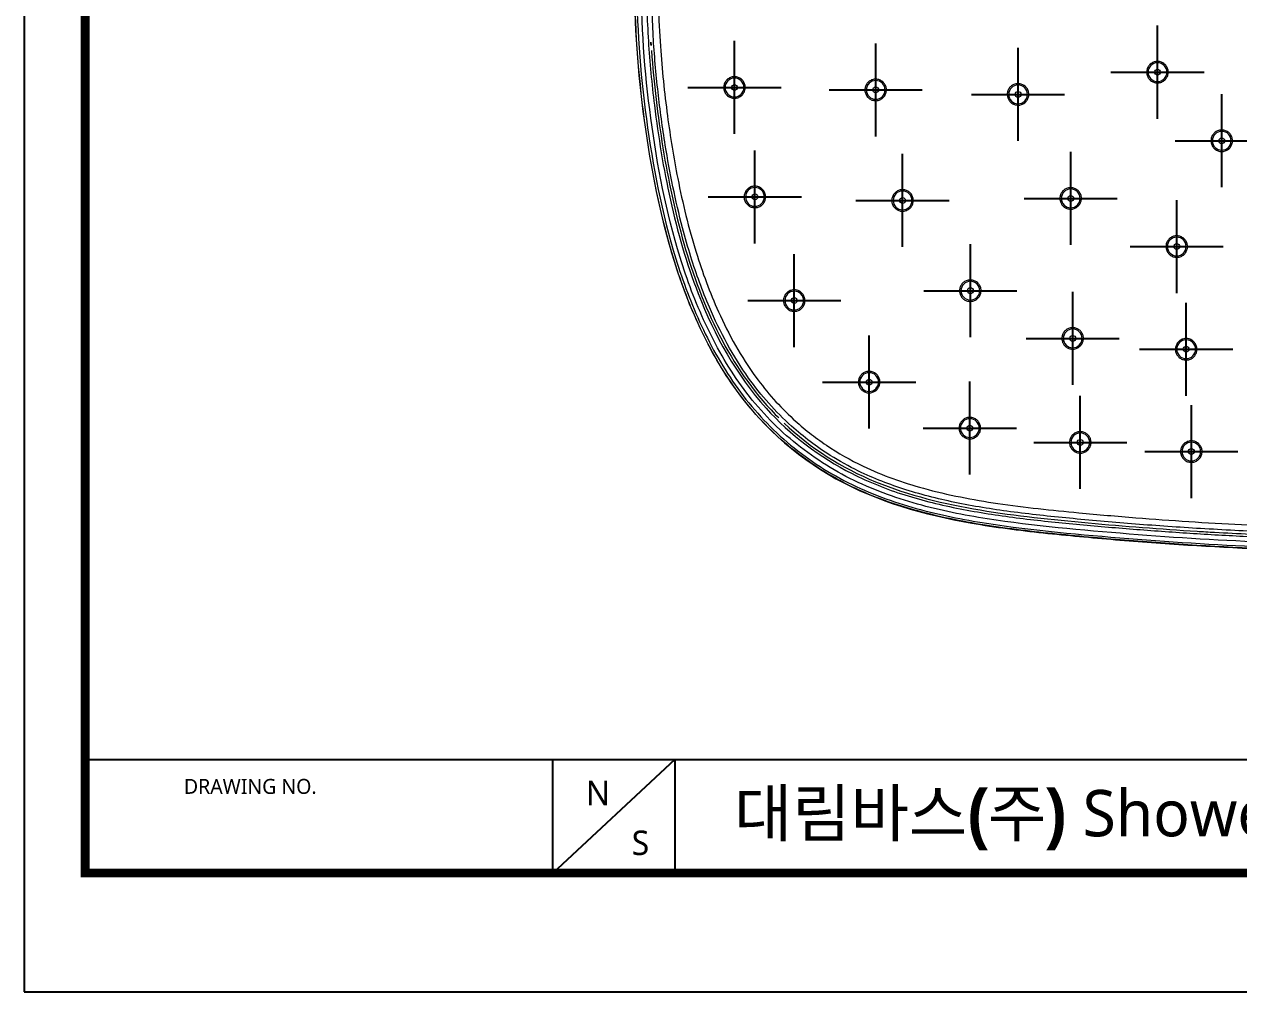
# Model space of a CAD drawing. Extents: x 16296660632 to 16296676033, y -37409619871 to -37409617369.
# Drawn here: x 16296675381.8 to 16296675590.6, y -37409617846.3 to -37409617679.9 of the extents above; entities that cross this region are included whole.
import ezdxf

# ---------------------------------------------------------------- set-up
doc = ezdxf.new("R2010")
doc.units = 0
doc.header["$LTSCALE"] = 10
doc.header["$MEASUREMENT"] = 0
doc.linetypes.add('CENTER', pattern=[2, 1.25, -0.25, 0.25, -0.25])
doc.linetypes.add('CENTERX2', pattern=[4, 2.5, -0.5, 0.5, -0.5])
doc.layers.get('0').update_dxf_attribs({"linetype": 'CONTINUOUS'})
doc.layers.add('1', color=7, linetype='CONTINUOUS')
doc.layers.add('중심선', color=1, linetype='CENTERX2')
doc.styles.add('Daelim Dimension', font='')
doc.styles.get('Daelim Dimension').set_extended_font_data('NanumGothic')

msp = doc.modelspace()

# ---------------------------------------------------------------- linework, layer by layer
at = {"color": 5}
msp.add_line((16296675392.30542, -37409617806.339981), (16296675916.49271, -37409617806.339981), dxfattribs=at)
at = {"color": 5, "ltscale": 40}
for p, q in [((16296675472.656111, -37409617806.339981), (16296675472.656111, -37409617825.956329)), ((16296675472.656111, -37409617806.339981), (16296675472.656111, -37409617825.956329)), ((16296675493.650459, -37409617806.339981), (16296675472.656111, -37409617825.956329)), ((16296675493.650459, -37409617806.339981), (16296675472.656111, -37409617825.956329)), ((16296675493.650459, -37409617806.339981), (16296675493.650459, -37409617825.956329)), ((16296675493.650459, -37409617806.339981), (16296675493.650459, -37409617825.956329))]:
    msp.add_line(p, q, dxfattribs=at)
at = {"ltscale": 0.5}
msp.add_lwpolyline([(16296675381.837231, -37409617846.30687), (16296676032.837231, -37409617846.30687), (16296676032.837231, -37409617369.30687), (16296675381.837231, -37409617369.30687)], close=True, dxfattribs=at)
at = {"color": 5, "linetype": 'ByBlock', "lineweight": 200, "const_width": 1.5}
msp.add_lwpolyline([(16296675392.30542, -37409617825.882156), (16296676022.30542, -37409617825.882156), (16296676022.30542, -37409617380.382156), (16296675392.30542, -37409617380.382156)], close=True, dxfattribs=at)
at = {"layer": '1', "color": 7, "linetype": 'Continuous', "lineweight": 13, "extrusion": (0, 0, -1)}
for centre in [(-16296675576.633301, -37409617688.14016), (-16296675503.919621, -37409617690.773087), (-16296675528.198389, -37409617691.196136), (-16296675552.670111, -37409617691.958221), (-16296675587.68392, -37409617699.940292), (-16296675507.429411, -37409617709.594269), (-16296675532.812759, -37409617710.205162), (-16296675561.71796, -37409617709.850754), (-16296675579.94981, -37409617718.132019), (-16296675544.469021, -37409617725.724213), (-16296675514.195499, -37409617727.429619), (-16296675562.058331, -37409617733.929413), (-16296675581.56629, -37409617735.796982), (-16296675527.069389, -37409617741.445343), (-16296675544.37587, -37409617749.361351), (-16296675563.364799, -37409617751.817123), (-16296675582.456289, -37409617753.397926)]:
    msp.add_circle(centre, 1.615477, dxfattribs=at)
at = {"layer": '1', "color": 7, "linetype": 'Continuous', "lineweight": 18}
for centre in [(16296675576.633301, -37409617688.14016), (16296675503.919621, -37409617690.773087), (16296675528.198389, -37409617691.196136), (16296675552.670111, -37409617691.958221), (16296675587.68392, -37409617699.940292), (16296675507.429411, -37409617709.594269), (16296675532.812759, -37409617710.205162), (16296675561.71796, -37409617709.850754), (16296675579.94981, -37409617718.132019), (16296675544.469021, -37409617725.724213), (16296675514.195499, -37409617727.429619), (16296675562.058331, -37409617733.929413), (16296675581.56629, -37409617735.796982), (16296675527.069389, -37409617741.445343), (16296675544.37587, -37409617749.361351), (16296675563.364799, -37409617751.817123), (16296675582.456289, -37409617753.397926)]:
    msp.add_circle(centre, 0.5, dxfattribs=at)
for points, knots in [([(16296675486.702, -37409617671.663567), (16296675486.707649, -37409617679.996231), (16296675487.306259, -37409617688.235542), (16296675489.52206, -37409617704.631897), (16296675491.10412, -37409617712.796387), (16296675496.024799, -37409617728.537247), (16296675499.40818, -37409617736.201271), (16296675509.03035, -37409617749.492683), (16296675515.438009, -37409617755.017326), (16296675529.98881, -37409617762.560928), (16296675538.06395, -37409617764.622917), (16296675550.30275, -37409617766.634216), (16296675554.427851, -37409617767.122017), (16296675562.69499, -37409617767.97319), (16296675566.828051, -37409617768.347839), (16296675587.51865, -37409617770.028519), (16296675604.13394, -37409617770.705032), (16296675620.74378, -37409617770.705353)], [0, 0, 0, 0, 0.125, 0.125, 0.25, 0.25, 0.375, 0.375, 0.5, 0.5, 0.625, 0.625, 0.6875, 0.6875, 0.75, 0.75, 1, 1, 1, 1]), ([(16296675489.174761, -37409617671.664597), (16296675489.18038, -37409617672.674004), (16296675489.191811, -37409617673.683388), (16296675489.260599, -37409617677.456772), (16296675489.363859, -37409617680.220947), (16296675489.542351, -37409617682.979767)], [0, 0, 0, 0, 0.2674223016, 0.2674223016, 1, 1, 1, 1]), ([(16296675489.642679, -37409617684.437927), (16296675490.051411, -37409617690.044807), (16296675490.71064, -37409617695.630791), (16296675492.53335, -37409617706.722366), (16296675493.684771, -37409617712.234299), (16296675498.33198, -37409617728.426224), (16296675503.06642, -37409617738.915787), (16296675510.927151, -37409617747.005783)], [0, 0, 0, 0, 0.25, 0.25, 0.5, 0.5, 1, 1, 1, 1]), ([(16296675574.780081, -37409617688.140846), (16296675574.780251, -37409617687.933006), (16296675574.8162, -37409617687.72303), (16296675574.953671, -37409617687.332199), (16296675575.0571, -37409617687.145958), (16296675575.316179, -37409617686.822662), (16296675575.47543, -37409617686.68116), (16296675575.826929, -37409617686.461853), (16296675576.024031, -37409617686.381027), (16296675576.42831, -37409617686.290443), (16296675576.64106, -37409617686.279427), (16296675577.05253, -37409617686.327766), (16296675577.256929, -37409617686.387802), (16296675577.62919, -37409617686.569618), (16296675577.802191, -37409617686.693916), (16296675578.093281, -37409617686.988701), (16296675578.215389, -37409617687.163254), (16296675578.3925, -37409617687.537773), (16296675578.449949, -37409617687.742897), (16296675578.49312, -37409617688.15493), (16296675578.479429, -37409617688.367523), (16296675578.383789, -37409617688.770607), (16296675578.30051, -37409617688.96669), (16296675578.07683, -37409617689.315407), (16296675577.93334, -37409617689.47287), (16296675577.606831, -37409617689.727898), (16296675577.41931, -37409617689.828979), (16296675577.026779, -37409617689.961548), (16296675576.81637, -37409617689.994873), (16296675576.4021, -37409617689.990021), (16296675576.19253, -37409617689.951813), (16296675575.803221, -37409617689.810112), (16296675575.618111, -37409617689.704681), (16296675575.297661, -37409617689.442123), (16296675575.157881, -37409617689.281357), (16296675574.9424, -37409617688.927521), (16296675574.86372, -37409617688.729568), (16296675574.793619, -37409617688.400162), (16296675574.779961, -37409617688.269798), (16296675574.780081, -37409617688.140846)], [0, 0, 0, 0, 0.0537057373, 0.0537057373, 0.1074114172, 0.1074114172, 0.161118022, 0.161118022, 0.2148248469, 0.2148248469, 0.2685308892, 0.2685308892, 0.3222354421, 0.3222354421, 0.3759384061, 0.3759384061, 0.4296403744, 0.4296403744, 0.4833424203, 0.4833424203, 0.5370456363, 0.5370456363, 0.5907506144, 0.5907506144, 0.6444571302, 0.6444571302, 0.6981642255, 0.6981642255, 0.7518706723, 0.7518706723, 0.8055755716, 0.8055755716, 0.8592787645, 0.8592787645, 0.9129808567, 0.9129808567, 0.9666828935, 0.9666828935, 1, 1, 1, 1]), ([(16296675502.06238, -37409617690.773788), (16296675502.062481, -37409617690.565987), (16296675502.09833, -37409617690.356041), (16296675502.2356, -37409617689.965248), (16296675502.3389, -37409617689.779007), (16296675502.597759, -37409617689.455673), (16296675502.756889, -37409617689.314117), (16296675503.108219, -37409617689.094643), (16296675503.305269, -37409617689.013718), (16296675503.709499, -37409617688.922897), (16296675503.92226, -37409617688.911758), (16296675504.333811, -37409617688.959877), (16296675504.53828, -37409617689.019821), (16296675504.910709, -37409617689.201492), (16296675505.083799, -37409617689.325737), (16296675505.37505, -37409617689.620453), (16296675505.49724, -37409617689.794968), (16296675505.67449, -37409617690.169418), (16296675505.73201, -37409617690.374512), (16296675505.77532, -37409617690.786461), (16296675505.761721, -37409617690.999001), (16296675505.666269, -37409617691.402039), (16296675505.583099, -37409617691.598091), (16296675505.35965, -37409617691.946831), (16296675505.21628, -37409617692.104317), (16296675504.889971, -37409617692.359467), (16296675504.70252, -37409617692.460663), (16296675504.310089, -37409617692.593437), (16296675504.099689, -37409617692.626877), (16296675503.685369, -37409617692.622269), (16296675503.47574, -37409617692.58416), (16296675503.086281, -37409617692.442627), (16296675502.901091, -37409617692.337273), (16296675502.58046, -37409617692.074791), (16296675502.440611, -37409617691.91407), (16296675502.224979, -37409617691.560303), (16296675502.146219, -37409617691.362373), (16296675502.076019, -37409617691.033028), (16296675502.062309, -37409617690.902702), (16296675502.06238, -37409617690.773788)], [0, 0, 0, 0, 0.0536908342, 0.0536908342, 0.1073812573, 0.1073812573, 0.1610790694, 0.1610790694, 0.2147884237, 0.2147884237, 0.2685071151, 0.2685071151, 0.3222287612, 0.3222287612, 0.3759459945, 0.3759459945, 0.4296529248, 0.4296529248, 0.4833486265, 0.4833486265, 0.5370370544, 0.5370370544, 0.5907252194, 0.5907252194, 0.6444201383, 0.6444201383, 0.6981258845, 0.6981258845, 0.7518419441, 0.7518419441, 0.8055632726, 0.8055632726, 0.8592824129, 0.8592824129, 0.9129931178, 0.9129931178, 0.9666925286, 0.9666925286, 1, 1, 1, 1]), ([(16296675526.342501, -37409617691.196838), (16296675526.34264, -37409617690.989014), (16296675526.37854, -37409617690.779053), (16296675526.515921, -37409617690.388237), (16296675526.619289, -37409617690.202011), (16296675526.878269, -37409617689.8787), (16296675527.037451, -37409617689.737167), (16296675527.38887, -37409617689.517776), (16296675527.58596, -37409617689.436897), (16296675527.990219, -37409617689.346207), (16296675528.20298, -37409617689.335136), (16296675528.6145, -37409617689.383377), (16296675528.818939, -37409617689.443367), (16296675529.19129, -37409617689.62513), (16296675529.36434, -37409617689.749397), (16296675529.65551, -37409617690.044167), (16296675529.777651, -37409617690.218697), (16296675529.954821, -37409617690.593193), (16296675530.0123, -37409617690.798309), (16296675530.055531, -37409617691.210297), (16296675530.04188, -37409617691.422852), (16296675529.946329, -37409617691.82592), (16296675529.8631, -37409617692.02198), (16296675529.63953, -37409617692.370697), (16296675529.496099, -37409617692.528183), (16296675529.16968, -37409617692.783257), (16296675528.982201, -37409617692.884399), (16296675528.58971, -37409617693.017067), (16296675528.379299, -37409617693.050453), (16296675527.964991, -37409617693.045708), (16296675527.755381, -37409617693.007538), (16296675527.36599, -37409617692.865913), (16296675527.18084, -37409617692.760513), (16296675526.8603, -37409617692.497978), (16296675526.72049, -37409617692.337227), (16296675526.50494, -37409617691.983421), (16296675526.426229, -37409617691.785477), (16296675526.356091, -37409617691.4561), (16296675526.342409, -37409617691.32576), (16296675526.342501, -37409617691.196838)], [0, 0, 0, 0, 0.0536978246, 0.0536978246, 0.1073953718, 0.1073953718, 0.1610978198, 0.1610978198, 0.2148069387, 0.2148069387, 0.2685206887, 0.2685206887, 0.322234929, 0.322234929, 0.3759452851, 0.3759452851, 0.4296491323, 0.4296491323, 0.4833467724, 0.4833467724, 0.5370412637, 0.5370412637, 0.5907370066, 0.5907370066, 0.6444377709, 0.6444377709, 0.6981450756, 0.6981450756, 0.7518576079, 0.7518576079, 0.8055718544, 0.8055718544, 0.8592836072, 0.8592836072, 0.9129897159, 0.9129897159, 0.9666894112, 0.9666894112, 1, 1, 1, 1]), ([(16296675550.815611, -37409617691.958923), (16296675550.8158, -37409617691.751083), (16296675550.851761, -37409617691.541107), (16296675550.989241, -37409617691.150307), (16296675551.092661, -37409617690.964081), (16296675551.351749, -37409617690.640823), (16296675551.510981, -37409617690.499321), (16296675551.86248, -37409617690.280029), (16296675552.059589, -37409617690.199211), (16296675552.463881, -37409617690.108627), (16296675552.67663, -37409617690.097633), (16296675553.08811, -37409617690.145988), (16296675553.292521, -37409617690.206017), (16296675553.664789, -37409617690.387871), (16296675553.83779, -37409617690.512177), (16296675554.12887, -37409617690.806992), (16296675554.250959, -37409617690.981552), (16296675554.428049, -37409617691.356071), (16296675554.485479, -37409617691.561203), (16296675554.52862, -37409617691.973213), (16296675554.514931, -37409617692.185783), (16296675554.41927, -37409617692.588837), (16296675554.335991, -37409617692.784897), (16296675554.11231, -37409617693.133598), (16296675553.968821, -37409617693.291054), (16296675553.642321, -37409617693.546059), (16296675553.4548, -37409617693.647141), (16296675553.062269, -37409617693.779694), (16296675552.851851, -37409617693.813004), (16296675552.437571, -37409617693.808151), (16296675552.227989, -37409617693.769928), (16296675551.838671, -37409617693.628197), (16296675551.653561, -37409617693.522758), (16296675551.333111, -37409617693.26017), (16296675551.19334, -37409617693.099403), (16296675550.97788, -37409617692.745552), (16296675550.89921, -37409617692.547592), (16296675550.829149, -37409617692.218201), (16296675550.815491, -37409617692.087852), (16296675550.815611, -37409617691.958923)], [0, 0, 0, 0, 0.0537031378, 0.0537031378, 0.1074061155, 0.1074061155, 0.1611118369, 0.1611118369, 0.2148203095, 0.2148203095, 0.2685298015, 0.2685298015, 0.3222380648, 0.3222380648, 0.3759433475, 0.3759433475, 0.4296452268, 0.4296452268, 0.4833448412, 0.4833448412, 0.5370443772, 0.5370443772, 0.5907460424, 0.5907460424, 0.6444510377, 0.6444510377, 0.6981590384, 0.6981590384, 0.751868412, 0.751868412, 0.8055770021, 0.8055770021, 0.8592830653, 0.8592830653, 0.9129859571, 0.9129859571, 0.9666863472, 0.9666863472, 1, 1, 1, 1]), ([(16296675585.831381, -37409617699.940987), (16296675585.831711, -37409617699.733124), (16296675585.8678, -37409617699.523163), (16296675586.00555, -37409617699.132408), (16296675586.1091, -37409617698.946228), (16296675586.368441, -37409617698.623108), (16296675586.52779, -37409617698.481697), (16296675586.879459, -37409617698.262642), (16296675587.07663, -37409617698.181969), (16296675587.48098, -37409617698.091667), (16296675587.693729, -37409617698.080811), (16296675588.10515, -37409617698.129463), (16296675588.3095, -37409617698.189629), (16296675588.68162, -37409617698.371696), (16296675588.854521, -37409617698.496117), (16296675589.145399, -37409617698.7911), (16296675589.26738, -37409617698.965729), (16296675589.444229, -37409617699.340363), (16296675589.501539, -37409617699.545517), (16296675589.54443, -37409617699.957603), (16296675589.5306, -37409617700.170174), (16296675589.434681, -37409617700.573227), (16296675589.351259, -37409617700.769249), (16296675589.127319, -37409617701.117844), (16296675588.983709, -37409617701.275208), (16296675588.657, -37409617701.530006), (16296675588.469391, -37409617701.630959), (16296675588.076771, -37409617701.763237), (16296675587.866329, -37409617701.796402), (16296675587.45207, -37409617701.79126), (16296675587.242531, -37409617701.752892), (16296675586.85334, -37409617701.610924), (16296675586.66832, -37409617701.505363), (16296675586.348061, -37409617701.242577), (16296675586.20841, -37409617701.081734), (16296675585.99317, -37409617700.72776), (16296675585.914631, -37409617700.529747), (16296675585.844761, -37409617700.200302), (16296675585.83119, -37409617700.069931), (16296675585.831381, -37409617699.940987)], [0, 0, 0, 0, 0.0537091604, 0.0537091604, 0.1074183124, 0.1074183124, 0.1611274474, 0.1611274474, 0.214834664, 0.214834664, 0.2685387971, 0.2685387971, 0.3222399493, 0.3222399493, 0.3759394727, 0.3759394727, 0.4296394537, 0.4296394537, 0.4833418601, 0.4833418601, 0.5370476662, 0.5370476662, 0.5907563471, 0.5907563471, 0.6444660344, 0.6444660344, 0.698174339, 0.698174339, 0.7518794805, 0.7518794805, 0.8055811499, 0.8055811499, 0.8592806441, 0.8592806441, 0.9129802141, 0.9129802141, 0.9666819959, 0.9666819959, 1, 1, 1, 1]), ([(16296675505.57279, -37409617709.594963), (16296675505.57299, -37409617709.387154), (16296675505.608959, -37409617709.177208), (16296675505.74645, -37409617708.786469), (16296675505.849859, -37409617708.600281), (16296675506.108919, -37409617708.277069), (16296675506.26815, -37409617708.13559), (16296675506.619619, -37409617707.916313), (16296675506.81673, -37409617707.835503), (16296675507.221029, -37409617707.744919), (16296675507.4338, -37409617707.733917), (16296675507.84532, -37409617707.782303), (16296675508.049749, -37409617707.842346), (16296675508.42205, -37409617708.024239), (16296675508.59506, -37409617708.148582), (16296675508.886129, -37409617708.443443), (16296675509.008209, -37409617708.618019), (16296675509.185249, -37409617708.992554), (16296675509.242649, -37409617709.19767), (16296675509.285749, -37409617709.609642), (16296675509.272039, -37409617709.822166), (16296675509.176359, -37409617710.225166), (16296675509.09309, -37409617710.421204), (16296675508.869419, -37409617710.769829), (16296675508.72595, -37409617710.927254), (16296675508.399469, -37409617711.182243), (16296675508.21196, -37409617711.28331), (16296675507.819429, -37409617711.415863), (16296675507.608999, -37409617711.449173), (16296675507.194679, -37409617711.444313), (16296675506.985081, -37409617711.406067), (16296675506.59572, -37409617711.264313), (16296675506.410601, -37409617711.158836), (16296675506.090139, -37409617710.896187), (16296675505.95038, -37409617710.735397), (16296675505.734961, -37409617710.381523), (16296675505.656321, -37409617710.183563), (16296675505.58629, -37409617709.854187), (16296675505.57266, -37409617709.723869), (16296675505.57279, -37409617709.594963)], [0, 0, 0, 0, 0.053695512, 0.053695512, 0.1073906101, 0.1073906101, 0.1610929911, 0.1610929911, 0.2148049176, 0.2148049176, 0.2685230259, 0.2685230259, 0.3222411281, 0.3222411281, 0.3759530889, 0.3759530889, 0.4296556303, 0.4296556303, 0.4833497524, 0.4833497524, 0.53704015, 0.53704015, 0.5907329934, 0.5907329934, 0.6444331921, 0.6444331921, 0.6981423875, 0.6981423875, 0.7518584381, 0.7518584381, 0.8055764249, 0.8055764249, 0.8592906499, 0.8592906499, 0.9129968854, 0.9129968854, 0.9666941485, 0.9666941485, 1, 1, 1, 1]), ([(16296675559.8643, -37409617709.85144), (16296675559.864679, -37409617709.643593), (16296675559.900829, -37409617709.43364), (16296675560.038691, -37409617709.042938), (16296675560.142309, -37409617708.856796), (16296675560.40173, -37409617708.53376), (16296675560.561119, -37409617708.39241), (16296675560.912861, -37409617708.173447), (16296675561.11005, -37409617708.092842), (16296675561.514429, -37409617708.002678), (16296675561.7272, -37409617707.991882), (16296675562.138611, -37409617708.040672), (16296675562.342939, -37409617708.100906), (16296675562.714991, -37409617708.283112), (16296675562.887859, -37409617708.407593), (16296675563.178619, -37409617708.702652), (16296675563.300541, -37409617708.877319), (16296675563.477261, -37409617709.251991), (16296675563.5345, -37409617709.457161), (16296675563.577259, -37409617709.869209), (16296675563.56337, -37409617710.081772), (16296675563.467331, -37409617710.484772), (16296675563.38385, -37409617710.680771), (16296675563.159821, -37409617711.029266), (16296675563.016159, -37409617711.186592), (16296675562.689381, -37409617711.441299), (16296675562.501751, -37409617711.542191), (16296675562.10907, -37409617711.674347), (16296675561.898621, -37409617711.707443), (16296675561.48436, -37409617711.702164), (16296675561.27483, -37409617711.663727), (16296675560.885679, -37409617711.521622), (16296675560.700701, -37409617711.416), (16296675560.380541, -37409617711.153107), (16296675560.24094, -37409617710.992233), (16296675560.025829, -37409617710.638199), (16296675559.94735, -37409617710.440178), (16296675559.87759, -37409617710.110733), (16296675559.864059, -37409617709.98037), (16296675559.8643, -37409617709.85144)], [0, 0, 0, 0, 0.053709317, 0.053709317, 0.1074185325, 0.1074185325, 0.1611292996, 0.1611292996, 0.2148393588, 0.2148393588, 0.2685462988, 0.2685462988, 0.3222489283, 0.3222489283, 0.3759478834, 0.3759478834, 0.4296454877, 0.4296454877, 0.4833448051, 0.4833448051, 0.5370482338, 0.5370482338, 0.5907563097, 0.5907563097, 0.6444673768, 0.6444673768, 0.6981783635, 0.6981783635, 0.7518862841, 0.7518862841, 0.8055896577, 0.8055896577, 0.8592891116, 0.8592891116, 0.912986947, 0.912986947, 0.9666860151, 0.9666860151, 1, 1, 1, 1]), ([(16296675530.95755, -37409617710.205856), (16296675530.95785, -37409617709.998009), (16296675530.99391, -37409617709.788063), (16296675531.13159, -37409617709.397339), (16296675531.235109, -37409617709.211166), (16296675531.49436, -37409617708.888039), (16296675531.653669, -37409617708.746628), (16296675532.005289, -37409617708.527512), (16296675532.20245, -37409617708.4468), (16296675532.6068, -37409617708.356438), (16296675532.819571, -37409617708.345543), (16296675533.23105, -37409617708.394127), (16296675533.435419, -37409617708.454292), (16296675533.8076, -37409617708.636353), (16296675533.980539, -37409617708.760757), (16296675534.27145, -37409617709.055733), (16296675534.39345, -37409617709.230347), (16296675534.57032, -37409617709.604958), (16296675534.62764, -37409617709.810097), (16296675534.670561, -37409617710.222122), (16296675534.656759, -37409617710.434669), (16296675534.5609, -37409617710.837677), (16296675534.47752, -37409617711.033684), (16296675534.25366, -37409617711.382263), (16296675534.11009, -37409617711.539627), (16296675533.783449, -37409617711.794479), (16296675533.595869, -37409617711.895462), (16296675533.203251, -37409617712.027817), (16296675532.992809, -37409617712.060997), (16296675532.57851, -37409617712.055923), (16296675532.36894, -37409617712.017578), (16296675531.979691, -37409617711.875641), (16296675531.79464, -37409617711.770088), (16296675531.474331, -37409617711.507317), (16296675531.33466, -37409617711.346474), (16296675531.11939, -37409617710.992523), (16296675531.040831, -37409617710.794518), (16296675530.970949, -37409617710.465111), (16296675530.957371, -37409617710.33477), (16296675530.95755, -37409617710.205856)], [0, 0, 0, 0, 0.0537031992, 0.0537031992, 0.1074061324, 0.1074061324, 0.1611135959, 0.1611135959, 0.2148252406, 0.2148252406, 0.2685379216, 0.2685379216, 0.3222478972, 0.3222478972, 0.375952583, 0.375952583, 0.4296518252, 0.4296518252, 0.4833480081, 0.4833480081, 0.5370449089, 0.5370449089, 0.5907458895, 0.5907458895, 0.6444523599, 0.6444523599, 0.6981632529, 0.6981632529, 0.7518756573, 0.7518756573, 0.8055861708, 0.8055861708, 0.8592923021, 0.8592923021, 0.9129933934, 0.9129933934, 0.9666908252, 0.9666908252, 1, 1, 1, 1]), ([(16296675542.615009, -37409617725.724907), (16296675542.61548, -37409617725.517052), (16296675542.65172, -37409617725.307114), (16296675542.789749, -37409617724.916473), (16296675542.89344, -37409617724.730377), (16296675543.153, -37409617724.407463), (16296675543.31245, -37409617724.266167), (16296675543.664289, -37409617724.047379), (16296675543.86153, -37409617723.96685), (16296675544.265961, -37409617723.876869), (16296675544.478729, -37409617723.86618), (16296675544.89012, -37409617723.915154), (16296675545.094419, -37409617723.975487), (16296675545.466391, -37409617724.15786), (16296675545.639191, -37409617724.28241), (16296675545.929819, -37409617724.577599), (16296675546.051661, -37409617724.752312), (16296675546.22821, -37409617725.127037), (16296675546.28536, -37409617725.33223), (16296675546.32794, -37409617725.744293), (16296675546.313959, -37409617725.956841), (16296675546.217751, -37409617726.359787), (16296675546.134199, -37409617726.555748), (16296675545.910009, -37409617726.904167), (16296675545.766279, -37409617727.061417), (16296675545.43939, -37409617727.315979), (16296675545.251699, -37409617727.416786), (16296675544.858971, -37409617727.548767), (16296675544.6485, -37409617727.581772), (16296675544.23423, -37409617727.576302), (16296675544.024719, -37409617727.537773), (16296675543.635651, -37409617727.395477), (16296675543.45071, -37409617727.28978), (16296675543.130671, -37409617727.026756), (16296675542.99115, -37409617726.865807), (16296675542.776199, -37409617726.511703), (16296675542.697809, -37409617726.313637), (16296675542.628189, -37409617725.984177), (16296675542.614719, -37409617725.853828), (16296675542.615009, -37409617725.724907)], [0, 0, 0, 0, 0.0537106322, 0.0537106322, 0.1074211312, 0.1074211312, 0.1611336764, 0.1611336764, 0.2148453848, 0.2148453848, 0.2685530535, 0.2685530535, 0.3222550537, 0.3222550537, 0.3759522352, 0.3759522352, 0.4296477513, 0.4296477513, 0.4833457014, 0.4833457014, 0.5370491579, 0.5370491579, 0.5907585996, 0.5907585996, 0.6444716448, 0.6444716448, 0.6981842669, 0.6981842669, 0.7518928004, 0.7518928004, 0.8055956206, 0.8055956206, 0.8592936871, 0.8592936871, 0.9129898778, 0.9129898778, 0.966687645, 0.966687645, 1, 1, 1, 1]), ([(16296675512.33988, -37409617727.430321), (16296675512.340219, -37409617727.222481), (16296675512.37632, -37409617727.012543), (16296675512.51408, -37409617726.621857), (16296675512.61763, -37409617726.435707), (16296675512.87694, -37409617726.11264), (16296675513.03627, -37409617725.97126), (16296675513.38793, -37409617725.75222), (16296675513.58511, -37409617725.671547), (16296675513.989479, -37409617725.581268), (16296675514.202259, -37409617725.570419), (16296675514.613729, -37409617725.619102), (16296675514.81811, -37409617725.679298), (16296675515.19025, -37409617725.861443), (16296675515.363159, -37409617725.985893), (16296675515.654011, -37409617726.280922), (16296675515.77597, -37409617726.455566), (16296675515.952761, -37409617726.830208), (16296675516.01004, -37409617727.035347), (16296675516.05287, -37409617727.447372), (16296675516.03903, -37409617727.659912), (16296675515.94309, -37409617728.062881), (16296675515.859671, -37409617728.258873), (16296675515.635759, -37409617728.607391), (16296675515.492161, -37409617728.764732), (16296675515.16547, -37409617729.019508), (16296675514.977871, -37409617729.120453), (16296675514.58522, -37409617729.252724), (16296675514.374769, -37409617729.285873), (16296675513.960461, -37409617729.280708), (16296675513.7509, -37409617729.242317), (16296675513.36167, -37409617729.100288), (16296675513.17664, -37409617728.994698), (16296675512.85638, -37409617728.73185), (16296675512.716749, -37409617728.570976), (16296675512.50156, -37409617728.21698), (16296675512.42304, -37409617728.018967), (16296675512.35323, -37409617727.68956), (16296675512.33967, -37409617727.559227), (16296675512.33988, -37409617727.430321)], [0, 0, 0, 0, 0.0537025071, 0.0537025071, 0.1074046907, 0.1074046907, 0.1611124021, 0.1611124021, 0.214825425, 0.214825425, 0.2685399848, 0.2685399848, 0.3222514221, 0.3222514221, 0.375956437, 0.375956437, 0.4296547455, 0.4296547455, 0.4833492298, 0.4833492298, 0.53704449, 0.53704449, 0.5907445997, 0.5907445997, 0.6444512654, 0.6444512654, 0.6981632504, 0.6981632504, 0.7518771583, 0.7518771583, 0.8055890032, 0.8055890032, 0.8592957976, 0.8592957976, 0.9129966101, 0.9129966101, 0.9666928718, 0.9666928718, 1, 1, 1, 1]), ([(16296675560.205441, -37409617733.930107), (16296675560.20606, -37409617733.722229), (16296675560.24247, -37409617733.512306), (16296675560.38081, -37409617733.121727), (16296675560.484659, -37409617732.935699), (16296675560.744499, -37409617732.612953), (16296675560.904091, -37409617732.471786), (16296675561.256121, -37409617732.253281), (16296675561.453421, -37409617732.17292), (16296675561.85791, -37409617732.083282), (16296675562.070669, -37409617732.072769), (16296675562.481979, -37409617732.122078), (16296675562.686199, -37409617732.182571), (16296675563.05798, -37409617732.365211), (16296675563.230659, -37409617732.489883), (16296675563.52104, -37409617732.785263), (16296675563.642731, -37409617732.960037), (16296675563.81901, -37409617733.334892), (16296675563.876011, -37409617733.540131), (16296675563.918289, -37409617733.95224), (16296675563.90415, -37409617734.164803), (16296675563.807619, -37409617734.567719), (16296675563.723909, -37409617734.763641), (16296675563.49942, -37409617735.111908), (16296675563.355551, -37409617735.269073), (16296675563.028431, -37409617735.523369), (16296675562.840651, -37409617735.624031), (16296675562.447809, -37409617735.755676), (16296675562.237329, -37409617735.788498), (16296675561.823111, -37409617735.782677), (16296675561.613661, -37409617735.74398), (16296675561.224751, -37409617735.60141), (16296675561.039921, -37409617735.495567), (16296675560.720119, -37409617735.232338), (16296675560.58074, -37409617735.071297), (16296675560.366051, -37409617734.717049), (16296675560.287809, -37409617734.518944), (16296675560.21843, -37409617734.189423), (16296675560.20505, -37409617734.059036), (16296675560.205441, -37409617733.930107)], [0, 0, 0, 0, 0.053717907, 0.053717907, 0.1074358761, 0.1074358761, 0.1611523584, 0.1611523584, 0.2148622649, 0.2148622649, 0.2685632227, 0.2685632227, 0.3222565179, 0.3222565179, 0.3759467479, 0.3759467479, 0.429640065, 0.429640065, 0.483341548, 0.483341548, 0.5370527892, 0.5370527892, 0.5907709151, 0.5907709151, 0.6444897333, 0.6444897333, 0.698202619, 0.698202619, 0.7519057244, 0.7519057244, 0.8055998059, 0.8055998059, 0.8592897242, 0.8592897242, 0.9129819992, 0.9129819992, 0.9666818013, 0.9666818013, 1, 1, 1, 1]), ([(16296675579.714109, -37409617735.797684), (16296675579.714821, -37409617735.58979), (16296675579.75131, -37409617735.379883), (16296675579.889839, -37409617734.989326), (16296675579.993771, -37409617734.803329), (16296675580.25378, -37409617734.480682), (16296675580.413441, -37409617734.339577), (16296675580.765579, -37409617734.121231), (16296675580.962931, -37409617734.040947), (16296675581.367451, -37409617733.951508), (16296675581.5802, -37409617733.941093), (16296675581.99147, -37409617733.990578), (16296675582.19565, -37409617734.051163), (16296675582.567329, -37409617734.23394), (16296675582.73995, -37409617734.358673), (16296675583.03019, -37409617734.65416), (16296675583.151819, -37409617734.828987), (16296675583.32794, -37409617735.203911), (16296675583.384859, -37409617735.409172), (16296675583.42697, -37409617735.82132), (16296675583.412741, -37409617736.03389), (16296675583.31604, -37409617736.436813), (16296675583.232229, -37409617736.632698), (16296675583.00757, -37409617736.980904), (16296675582.863621, -37409617737.138), (16296675582.53636, -37409617737.392174), (16296675582.348539, -37409617737.492737), (16296675581.955641, -37409617737.624207), (16296675581.74515, -37409617737.656929), (16296675581.33095, -37409617737.650917), (16296675581.121519, -37409617737.612137), (16296675580.7327, -37409617737.469414), (16296675580.54793, -37409617737.363503), (16296675580.22826, -37409617737.100151), (16296675580.08894, -37409617736.939056), (16296675579.874411, -37409617736.584732), (16296675579.79624, -37409617736.386589), (16296675579.72699, -37409617736.057022), (16296675579.713671, -37409617735.92662), (16296675579.714109, -37409617735.797684)], [0, 0, 0, 0, 0.0537217257, 0.0537217257, 0.1074436409, 0.1074436409, 0.1611617882, 0.1611617882, 0.2148699826, 0.2148699826, 0.2685666322, 0.2685666322, 0.3222549571, 0.3222549571, 0.3759417544, 0.3759417544, 0.4296346554, 0.4296346554, 0.4833388744, 0.4833388744, 0.5370547809, 0.5370547809, 0.5907774806, 0.5907774806, 0.6444988268, 0.6444988268, 0.6982111173, 0.6982111173, 0.751910748, 0.751910748, 0.8055999507, 0.8055999507, 0.859285693, 0.859285693, 0.912976341, 0.912976341, 0.9666778182, 0.9666778182, 1, 1, 1, 1]), ([(16296675525.2152, -37409617741.446037), (16296675525.2157, -37409617741.238182), (16296675525.25197, -37409617741.028252), (16296675525.390051, -37409617740.637627), (16296675525.493771, -37409617740.451561), (16296675525.75338, -37409617740.128677), (16296675525.912861, -37409617739.987419), (16296675526.26473, -37409617739.768677), (16296675526.461981, -37409617739.688179), (16296675526.86643, -37409617739.598267), (16296675527.079201, -37409617739.587608), (16296675527.490589, -37409617739.636642), (16296675527.694889, -37409617739.697006), (16296675528.06683, -37409617739.879448), (16296675528.23962, -37409617740.004021), (16296675528.530199, -37409617740.299263), (16296675528.65202, -37409617740.473984), (16296675528.82852, -37409617740.84874), (16296675528.885639, -37409617741.05394), (16296675528.928169, -37409617741.466003), (16296675528.91415, -37409617741.678551), (16296675528.81789, -37409617742.08149), (16296675528.734301, -37409617742.277443), (16296675528.510071, -37409617742.625809), (16296675528.36632, -37409617742.783043), (16296675528.039379, -37409617743.037552), (16296675527.851681, -37409617743.138344), (16296675527.45892, -37409617743.270264), (16296675527.248449, -37409617743.303223), (16296675526.834181, -37409617743.297684), (16296675526.62467, -37409617743.259117), (16296675526.235609, -37409617743.116783), (16296675526.05069, -37409617743.011047), (16296675525.73068, -37409617742.747971), (16296675525.591181, -37409617742.586998), (16296675525.37628, -37409617742.232849), (16296675525.297911, -37409617742.034782), (16296675525.22835, -37409617741.705307), (16296675525.21489, -37409617741.574951), (16296675525.2152, -37409617741.446037)], [0, 0, 0, 0, 0.0537102641, 0.0537102641, 0.1074203776, 0.1074203776, 0.1611328493, 0.1611328493, 0.214844888, 0.214844888, 0.2685530571, 0.2685530571, 0.322255401, 0.322255401, 0.375952592, 0.375952592, 0.4296478607, 0.4296478607, 0.4833455302, 0.4833455302, 0.5370488347, 0.5370488347, 0.5907582399, 0.5907582399, 0.6444712567, 0.6444712567, 0.6981838232, 0.6981838232, 0.7518923722, 0.7518923722, 0.805595394, 0.805595394, 0.8592938104, 0.8592938104, 0.9129902799, 0.9129902799, 0.966688016, 0.966688016, 1, 1, 1, 1]), ([(16296675542.52306, -37409617749.362053), (16296675542.523729, -37409617749.154167), (16296675542.56019, -37409617748.94426), (16296675542.69862, -37409617748.553726), (16296675542.802509, -37409617748.367722), (16296675543.062441, -37409617748.045036), (16296675543.22205, -37409617747.903923), (16296675543.574129, -37409617747.685509), (16296675543.77145, -37409617747.605202), (16296675544.175949, -37409617747.515671), (16296675544.38871, -37409617747.505211), (16296675544.799999, -37409617747.554619), (16296675545.0042, -37409617747.615158), (16296675545.375919, -37409617747.797882), (16296675545.548571, -37409617747.922577), (16296675545.838881, -37409617748.218033), (16296675545.960541, -37409617748.392838), (16296675546.13674, -37409617748.767723), (16296675546.193689, -37409617748.972969), (16296675546.235889, -37409617749.385094), (16296675546.221689, -37409617749.597656), (16296675546.12508, -37409617750.000557), (16296675546.041309, -37409617750.196457), (16296675545.81674, -37409617750.54467), (16296675545.67284, -37409617750.70179), (16296675545.34565, -37409617750.956009), (16296675545.15786, -37409617751.05661), (16296675544.764999, -37409617751.188164), (16296675544.55451, -37409617751.220917), (16296675544.14031, -37409617751.214996), (16296675543.93088, -37409617751.176247), (16296675543.542009, -37409617751.033592), (16296675543.35721, -37409617750.927719), (16296675543.03747, -37409617750.664413), (16296675542.898109, -37409617750.503349), (16296675542.68351, -37409617750.149048), (16296675542.605301, -37409617749.95092), (16296675542.535999, -37409617749.621384), (16296675542.52265, -37409617749.490982), (16296675542.52306, -37409617749.362053)], [0, 0, 0, 0, 0.0537183673, 0.0537183673, 0.1074368405, 0.1074368405, 0.1611530811, 0.1611530811, 0.2148619581, 0.2148619581, 0.2685613963, 0.2685613963, 0.3222531901, 0.3222531901, 0.3759425766, 0.3759425766, 0.4296362192, 0.4296362192, 0.4833392298, 0.4833392298, 0.5370525755, 0.5370525755, 0.5907723238, 0.5907723238, 0.6444913778, 0.6444913778, 0.6982029487, 0.6982029487, 0.7519039003, 0.7519039003, 0.805596132, 0.805596132, 0.8592853817, 0.8592853817, 0.9129783357, 0.9129783357, 0.9666796753, 0.9666796753, 1, 1, 1, 1]), ([(16296675512.44418, -37409617748.501007), (16296675517.015591, -37409617752.815376), (16296675522.394979, -37409617756.224731), (16296675533.933201, -37409617760.948357), (16296675539.976259, -37409617762.411324), (16296675552.303181, -37409617764.481171), (16296675558.524111, -37409617765.093178), (16296675570.96752, -37409617766.238892), (16296675577.198231, -37409617766.714104), (16296675583.43478, -37409617767.098518)], [0, 0, 0, 0, 0.25, 0.25, 0.5, 0.5, 0.75, 0.75, 1, 1, 1, 1]), ([(16296675561.51273, -37409617751.817818), (16296675561.51354, -37409617751.609917), (16296675561.550131, -37409617751.400017), (16296675561.68885, -37409617751.009537), (16296675561.792879, -37409617750.823593), (16296675562.053061, -37409617750.50106), (16296675562.212799, -37409617750.360046), (16296675562.56505, -37409617750.141876), (16296675562.76243, -37409617750.061722), (16296675563.166981, -37409617749.972504), (16296675563.37973, -37409617749.962196), (16296675563.79093, -37409617750.011902), (16296675563.99506, -37409617750.072578), (16296675564.36661, -37409617750.255539), (16296675564.53915, -37409617750.380341), (16296675564.829241, -37409617750.675949), (16296675564.950769, -37409617750.85083), (16296675565.12672, -37409617751.225822), (16296675565.18354, -37409617751.431107), (16296675565.22547, -37409617751.843277), (16296675565.21114, -37409617752.055847), (16296675565.114241, -37409617752.458717), (16296675565.030331, -37409617752.654587), (16296675564.80549, -37409617753.002693), (16296675564.661461, -37409617753.159721), (16296675564.334061, -37409617753.413712), (16296675564.146179, -37409617753.514191), (16296675563.753229, -37409617753.645432), (16296675563.54274, -37409617753.678032), (16296675563.12858, -37409617753.671806), (16296675562.919201, -37409617753.632912), (16296675562.530491, -37409617753.489998), (16296675562.345791, -37409617753.384018), (16296675562.02626, -37409617753.120529), (16296675561.88703, -37409617752.959389), (16296675561.67267, -37409617752.604973), (16296675561.594589, -37409617752.406792), (16296675561.52549, -37409617752.077187), (16296675561.51223, -37409617751.94677), (16296675561.51273, -37409617751.817818)], [0, 0, 0, 0, 0.0537256214, 0.0537256214, 0.1074515532, 0.1074515532, 0.1611715639, 0.1611715639, 0.2148784048, 0.2148784048, 0.2685710035, 0.2685710035, 0.3222541632, 0.3222541632, 0.3759368085, 0.3759368085, 0.4296284391, 0.4296284391, 0.4833350174, 0.4833350174, 0.5370560372, 0.5370560372, 0.5907843374, 0.5907843374, 0.6445091256, 0.6445091256, 0.6982210147, 0.6982210147, 0.7519165864, 0.7519165864, 0.8056000395, 0.8056000395, 0.8592810467, 0.8592810467, 0.9129700529, 0.9129700529, 0.9666735324, 0.9666735324, 1, 1, 1, 1]), ([(16296675580.60465, -37409617753.398621), (16296675580.60556, -37409617753.19072), (16296675580.64226, -37409617752.98082), (16296675580.781179, -37409617752.590378), (16296675580.885321, -37409617752.404457), (16296675581.145679, -37409617752.082047), (16296675581.3055, -37409617751.941101), (16296675581.65789, -37409617751.723122), (16296675581.85531, -37409617751.643059), (16296675582.259899, -37409617751.554047), (16296675582.472651, -37409617751.543861), (16296675582.883801, -37409617751.593773), (16296675583.087879, -37409617751.654549), (16296675583.45932, -37409617751.837677), (16296675583.631781, -37409617751.962547), (16296675583.921709, -37409617752.258278), (16296675584.043159, -37409617752.433212), (16296675584.218929, -37409617752.808281), (16296675584.27565, -37409617753.013603), (16296675584.31739, -37409617753.425797), (16296675584.30295, -37409617753.638367), (16296675584.205851, -37409617754.041237), (16296675584.12184, -37409617754.237083), (16296675583.896799, -37409617754.585091), (16296675583.75267, -37409617754.742073), (16296675583.425119, -37409617754.995903), (16296675583.23719, -37409617755.096283), (16296675582.84416, -37409617755.22731), (16296675582.63365, -37409617755.259804), (16296675582.219509, -37409617755.253357), (16296675582.01017, -37409617755.214363), (16296675581.621559, -37409617755.071259), (16296675581.43693, -37409617754.965187), (16296675581.117559, -37409617754.701576), (16296675580.978411, -37409617754.540367), (16296675580.764219, -37409617754.185867), (16296675580.686239, -37409617753.987663), (16296675580.61729, -37409617753.658012), (16296675580.60408, -37409617753.527588), (16296675580.60465, -37409617753.398621)], [0, 0, 0, 0, 0.0537305622, 0.0537305622, 0.1074615627, 0.1074615627, 0.1611843071, 0.1611843071, 0.2148899882, 0.2148899882, 0.2685781109, 0.2685781109, 0.3222555199, 0.3222555199, 0.375933678, 0.375933678, 0.4296239917, 0.4296239917, 0.4833329194, 0.4833329194, 0.5370588999, 0.5370588999, 0.5907926548, 0.5907926548, 0.6445210885, 0.6445210885, 0.6982332531, 0.6982332531, 0.7519255605, 0.7519255605, 0.8056035539, 0.8056035539, 0.8592792579, 0.8592792579, 0.9129654869, 0.9129654869, 0.9666700206, 0.9666700206, 1, 1, 1, 1]), ([(16296675583.43478, -37409617767.098518), (16296675584.442261, -37409617767.160622), (16296675585.449909, -37409617767.220253), (16296675590.48901, -37409617767.505913), (16296675594.522829, -37409617767.694237), (16296675602.55068, -37409617767.984756), (16296675606.54505, -37409617768.088402), (16296675610.539841, -37409617768.153168)], [0, 0, 0, 0, 0.1116235576, 0.1116235576, 0.5581610125, 0.5581610125, 1, 1, 1, 1])]:
    msp.add_open_spline(points, degree=3, knots=knots, dxfattribs=at)
at = {"layer": '1', "color": 7, "linetype": 'Continuous', "lineweight": 13}
for points, knots in [([(16296675620.74378, -37409617770.668327), (16296675604.134951, -37409617770.668022), (16296675587.520679, -37409617769.991547), (16296675566.831329, -37409617768.310966), (16296675562.698441, -37409617767.936333), (16296675554.432039, -37409617767.085228), (16296675550.30768, -37409617766.597504), (16296675542.15069, -37409617765.257011), (16296675538.11652, -37409617764.404266), (16296675530.218821, -37409617762.096474), (16296675526.36561, -37409617760.640839), (16296675519.09536, -37409617756.871712), (16296675515.66433, -37409617754.549889), (16296675509.43413, -37409617749.187447), (16296675506.653259, -37409617746.145973), (16296675501.84532, -37409617739.504623), (16296675499.794559, -37409617735.912407), (16296675496.285549, -37409617728.448883), (16296675494.829571, -37409617724.589668), (16296675491.140341, -37409617712.788116), (16296675489.558571, -37409617704.625488), (16296675487.34318, -37409617688.23214), (16296675486.74469, -37409617679.994499), (16296675486.73905, -37409617671.663597)], [0, 0, 0, 0, 0.2499999203, 0.2499999203, 0.3124999243, 0.3124999243, 0.3749999282, 0.3749999282, 0.4374999322, 0.4374999322, 0.4999999362, 0.4999999362, 0.5624999401, 0.5624999401, 0.6249999441, 0.6249999441, 0.6874999481, 0.6874999481, 0.749999952, 0.749999952, 0.87499996, 0.87499996, 1, 1, 1, 1]), ([(16296675487.09446, -37409617671.664413), (16296675487.09446, -37409617671.664749), (16296675487.09446, -37409617671.665092), (16296675487.098459, -37409617679.849838), (16296675487.685659, -37409617688.063599), (16296675489.86664, -37409617704.298653), (16296675491.427851, -37409617712.43187), (16296675495.050659, -37409617724.145653), (16296675496.48736, -37409617728.002663), (16296675499.985109, -37409617735.5196), (16296675502.061001, -37409617739.179153), (16296675506.912109, -37409617745.91452), (16296675509.76742, -37409617749.035393), (16296675516.17915, -37409617754.492462), (16296675519.656389, -37409617756.811447), (16296675527.20039, -37409617760.616287), (16296675531.16835, -37409617762.047272), (16296675539.134501, -37409617764.276962), (16296675543.1805, -37409617765.093941), (16296675555.366199, -37409617767.002632), (16296675563.54266, -37409617767.679039), (16296675579.855301, -37409617769.019707), (16296675588.031601, -37409617769.494743), (16296675604.379721, -37409617770.149597), (16296675612.55966, -37409617770.31279), (16296675620.743799, -37409617770.312927)], [0, 0, 0, 0, 0.000005288, 0.000005288, 0.125004627, 0.125004627, 0.250003966, 0.250003966, 0.3125036355, 0.3125036355, 0.375003305, 0.375003305, 0.4375029745, 0.4375029745, 0.500002644, 0.500002644, 0.5625023135, 0.5625023135, 0.625001983, 0.625001983, 0.750001322, 0.750001322, 0.875000661, 0.875000661, 1, 1, 1, 1]), ([(16296675620.74382, -37409617769.539482), (16296675612.569941, -37409617769.539337), (16296675604.400181, -37409617769.376358), (16296675588.073059, -37409617768.722343), (16296675579.905121, -37409617768.24762), (16296675563.616039, -37409617766.909157), (16296675555.441521, -37409617766.231331), (16296675543.323219, -37409617764.333527), (16296675539.306179, -37409617763.521843), (16296675531.41374, -37409617761.312782), (16296675527.49279, -37409617759.897507), (16296675520.06004, -37409617756.148788), (16296675516.634331, -37409617753.864433), (16296675510.315769, -37409617748.486214), (16296675507.50536, -37409617745.41465), (16296675502.72175, -37409617738.773323), (16296675500.66925, -37409617735.156303), (16296675497.205839, -37409617727.713097), (16296675495.78075, -37409617723.888962), (16296675492.18446, -37409617712.25988), (16296675490.629021, -37409617704.165176), (16296675488.45645, -37409617687.991562), (16296675487.871889, -37409617679.813141), (16296675487.867901, -37409617671.664642), (16296675487.867901, -37409617671.664391), (16296675487.867901, -37409617671.664131)], [0, 0, 0, 0, 0.124999507, 0.124999507, 0.249999014, 0.249999014, 0.374998521, 0.374998521, 0.4374982745, 0.4374982745, 0.499998028, 0.499998028, 0.5624977815, 0.5624977815, 0.6249975349, 0.6249975349, 0.6874972884, 0.6874972884, 0.7499970419, 0.7499970419, 0.8749965489, 0.8749965489, 0.9999960559, 0.9999960559, 1, 1, 1, 1]), ([(16296675488.765829, -37409617671.664627), (16296675488.783951, -37409617673.522682), (16296675488.82011, -37409617677.231903), (16296675489.09729, -37409617682.781357), (16296675489.52916, -37409617688.305161), (16296675490.532619, -37409617697.463783), (16296675492.60585, -37409617710.286018), (16296675497.73749, -37409617728.338913), (16296675507.260429, -37409617745.804466), (16296675519.925051, -37409617755.407654), (16296675528.562481, -37409617759.259087), (16296675534.7181, -37409617761.452553), (16296675542.66518, -37409617763.373337), (16296675552.35017, -37409617764.844849), (16296675562.088329, -37409617765.878792), (16296675571.8461, -37409617766.695488), (16296675581.61025, -37409617767.427223), (16296675593.01231, -37409617768.070831), (16296675603.913561, -37409617768.451782), (16296675613.70294, -37409617768.62088), (16296675618.598379, -37409617768.635246), (16296675620.74382, -37409617768.641548)], [0, 0, 0, 0, 0.0285966717, 0.0570871857, 0.0854998189, 0.1138603285, 0.1988965973, 0.2849873398, 0.4023939598, 0.49772529, 0.522870139, 0.54791248, 0.5981932009, 0.6484026827, 0.6986122435, 0.7488918433, 0.7991098491, 0.8493116645, 0.9246534365, 0.9669790598, 1, 1, 1, 1]), ([(16296675620.74378, -37409617767.748466), (16296675616.496759, -37409617767.723007), (16296675608.17104, -37409617767.673119), (16296675595.938379, -37409617767.281639), (16296675584.2152, -37409617766.691963), (16296675573.00246, -37409617765.914291), (16296675562.30648, -37409617764.977676), (16296675552.129089, -37409617763.923317), (16296675542.494011, -37409617762.426971), (16296675533.495081, -37409617760.193901), (16296675526.127649, -37409617757.365051), (16296675519.51075, -37409617753.682007), (16296675512.82959, -37409617748.647789), (16296675505.39534, -37409617740.253403), (16296675499.989, -37409617730.105843), (16296675496.755199, -37409617721.228523), (16296675494.101299, -37409617711.947029), (16296675492.198669, -37409617702.477303), (16296675490.698389, -37409617691.431519), (16296675489.82682, -37409617681.750237), (16296675489.71282, -37409617675.102303), (16296675489.65428, -37409617671.689072)], [0, 0, 0, 0, 0.0657888052, 0.1289704766, 0.1895717593, 0.2476127281, 0.3030710736, 0.3558911766, 0.4060957642, 0.4539878217, 0.4992850954, 0.5278497847, 0.5710807298, 0.6282491234, 0.7000581951, 0.7476974451, 0.7744635263, 0.8495434609, 0.8970318988, 0.9471333289, 1, 1, 1, 1]), ([(16296675490.753349, -37409617671.664322), (16296675490.76902, -37409617673.336357), (16296675490.80662, -37409617677.350067), (16296675491.223761, -37409617685.364548), (16296675492.239889, -37409617695.305519), (16296675494.161131, -37409617707.164383), (16296675496.896391, -37409617718.498131), (16296675501.169649, -37409617730.087982), (16296675506.618799, -37409617739.949158), (16296675513.27853, -37409617747.452431), (16296675519.63121, -37409617752.4459), (16296675527.054979, -37409617756.697212), (16296675536.97444, -37409617760.172333), (16296675549.487841, -37409617762.563789), (16296675561.73348, -37409617763.825958), (16296675575.707371, -37409617765.04435), (16296675594.900009, -37409617766.308273), (16296675610.855579, -37409617766.524147), (16296675620.743799, -37409617766.657928)], [0, 0, 0, 0, 0.026132098, 0.0627299327, 0.1253884856, 0.1822057071, 0.2504150458, 0.3072318273, 0.3749236695, 0.4251153653, 0.4629341066, 0.5007676284, 0.5583249232, 0.6262242914, 0.6994775381, 0.7506517481, 0.8454701952, 1, 1, 1, 1]), ([(16296675578.09716, -37409617718.132713), (16296675578.09767, -37409617717.924843), (16296675578.133961, -37409617717.714897), (16296675578.272091, -37409617717.324257), (16296675578.37583, -37409617717.138184), (16296675578.635481, -37409617716.815277), (16296675578.794979, -37409617716.674026), (16296675579.146879, -37409617716.455307), (16296675579.344139, -37409617716.374832), (16296675579.748581, -37409617716.28495), (16296675579.96134, -37409617716.274307), (16296675580.37269, -37409617716.323357), (16296675580.576969, -37409617716.383743), (16296675580.94887, -37409617716.56617), (16296675581.121639, -37409617716.690742), (16296675581.41221, -37409617716.985977), (16296675581.53401, -37409617717.160713), (16296675581.710501, -37409617717.535477), (16296675581.767611, -37409617717.740692), (16296675581.81012, -37409617718.152786), (16296675581.796089, -37409617718.365356), (16296675581.699789, -37409617718.768333), (16296675581.61618, -37409617718.964287), (16296675581.39189, -37409617719.312683), (16296675581.248119, -37409617719.469917), (16296675580.92115, -37409617719.724403), (16296675580.733431, -37409617719.82518), (16296675580.34067, -37409617719.957062), (16296675580.130199, -37409617719.990013), (16296675579.71596, -37409617719.984444), (16296675579.506479, -37409617719.945869), (16296675579.117451, -37409617719.80352), (16296675578.93255, -37409617719.697792), (16296675578.612579, -37409617719.434723), (16296675578.473089, -37409617719.27375), (16296675578.258209, -37409617718.919601), (16296675578.17985, -37409617718.721527), (16296675578.110291, -37409617718.392029), (16296675578.09684, -37409617718.26165), (16296675578.09716, -37409617718.132713)], [0, 0, 0, 0, 0.0537143068, 0.0537143068, 0.1074286418, 0.1074286418, 0.1611421733, 0.1611421733, 0.2148510822, 0.2148510822, 0.2685534669, 0.2685534669, 0.3222501229, 0.3222501229, 0.3759443038, 0.3759443038, 0.4296404011, 0.4296404011, 0.4833421481, 0.4833421481, 0.5370508971, 0.5370508971, 0.5907648648, 0.5907648648, 0.6444798086, 0.6444798086, 0.6981909427, 0.6981909427, 0.7518952082, 0.7518952082, 0.8055927242, 0.8055927242, 0.8592866963, 0.8592866963, 0.9129818544, 0.9129818544, 0.9666822184, 0.9666822184, 1, 1, 1, 1])]:
    msp.add_open_spline(points, degree=3, knots=knots, dxfattribs=at)
at = {"layer": '1', "color": 7, "linetype": 'Continuous', "lineweight": 18}
for points in [[(16296675489.542351, -37409617682.979767), (16296675489.573799, -37409617683.465958), (16296675489.60725, -37409617683.952019), (16296675489.642679, -37409617684.437927)], [(16296675510.927151, -37409617747.005783), (16296675511.42193, -37409617747.514999), (16296675511.927811, -37409617748.01368), (16296675512.44418, -37409617748.501007)]]:
    msp.add_open_spline(points, degree=3, dxfattribs=at)
at = {"layer": '중심선', "linetype": 'CENTER'}
for p, q in [((16296675576.63084, -37409617696.1418), (16296675576.63084, -37409617680.1418)), ((16296675576.633301, -37409617696.14016), (16296675576.633301, -37409617680.14016)), ((16296675503.913099, -37409617698.773972), (16296675503.913099, -37409617682.773972)), ((16296675503.919621, -37409617698.773087), (16296675503.919621, -37409617682.773087)), ((16296675528.19326, -37409617699.197433), (16296675528.19326, -37409617683.197433)), ((16296675528.198389, -37409617699.196136), (16296675528.198389, -37409617683.196136)), ((16296675552.666361, -37409617699.959953), (16296675552.666361, -37409617683.959953)), ((16296675552.670111, -37409617699.958221), (16296675552.670111, -37409617683.958221)), ((16296675568.63084, -37409617688.1418), (16296675584.63084, -37409617688.1418)), ((16296675568.633301, -37409617688.14016), (16296675584.633301, -37409617688.14016)), ((16296675495.913099, -37409617690.773972), (16296675511.913099, -37409617690.773972)), ((16296675495.919621, -37409617690.773087), (16296675511.919621, -37409617690.773087)), ((16296675520.19326, -37409617691.197433), (16296675536.19326, -37409617691.197433)), ((16296675520.198389, -37409617691.196136), (16296675536.198389, -37409617691.196136)), ((16296675544.666361, -37409617691.959953), (16296675560.666361, -37409617691.959953)), ((16296675544.670111, -37409617691.958221), (16296675560.670111, -37409617691.958221)), ((16296675587.682159, -37409617707.943199), (16296675587.682159, -37409617691.943199)), ((16296675587.68392, -37409617707.940292), (16296675587.68392, -37409617691.940292)), ((16296675507.423519, -37409617717.596138), (16296675507.423519, -37409617701.596138)), ((16296675507.429411, -37409617717.594269), (16296675507.429411, -37409617701.594269)), ((16296675561.715031, -37409617717.854218), (16296675561.715031, -37409617701.854218)), ((16296675561.71796, -37409617717.850754), (16296675561.71796, -37409617701.850754)), ((16296675579.682159, -37409617699.943199), (16296675595.682159, -37409617699.943199)), ((16296675579.68392, -37409617699.940292), (16296675595.68392, -37409617699.940292)), ((16296675532.80831, -37409617718.207848), (16296675532.80831, -37409617702.207848)), ((16296675532.812759, -37409617718.205162), (16296675532.812759, -37409617702.205162)), ((16296675499.423519, -37409617709.596138), (16296675515.423519, -37409617709.596138)), ((16296675499.429411, -37409617709.594269), (16296675515.429411, -37409617709.594269)), ((16296675524.80831, -37409617710.207848), (16296675540.80831, -37409617710.207848)), ((16296675524.812759, -37409617710.205162), (16296675540.812759, -37409617710.205162)), ((16296675553.715031, -37409617709.854218), (16296675569.715031, -37409617709.854218)), ((16296675553.71796, -37409617709.850754), (16296675569.71796, -37409617709.850754)), ((16296675579.947889, -37409617726.136658), (16296675579.947889, -37409617710.136658)), ((16296675579.94981, -37409617726.132019), (16296675579.94981, -37409617710.132019)), ((16296675544.465731, -37409617733.72847), (16296675544.465731, -37409617717.72847)), ((16296675544.469021, -37409617733.724213), (16296675544.469021, -37409617717.724213)), ((16296675571.947889, -37409617718.136658), (16296675587.947889, -37409617718.136658)), ((16296675571.94981, -37409617718.132019), (16296675587.94981, -37409617718.132019)), ((16296675514.19063, -37409617735.432693), (16296675514.19063, -37409617719.432693)), ((16296675514.195499, -37409617735.429619), (16296675514.195499, -37409617719.429619)), ((16296675536.465731, -37409617725.72847), (16296675552.465731, -37409617725.72847)), ((16296675536.469021, -37409617725.724213), (16296675552.469021, -37409617725.724213)), ((16296675562.05612, -37409617741.935081), (16296675562.05612, -37409617725.935081)), ((16296675562.058331, -37409617741.929413), (16296675562.058331, -37409617725.929413)), ((16296675506.19063, -37409617727.432693), (16296675522.19063, -37409617727.432693)), ((16296675506.195499, -37409617727.429619), (16296675522.195499, -37409617727.429619)), ((16296675581.5648, -37409617743.803421), (16296675581.5648, -37409617727.803421)), ((16296675581.56629, -37409617743.796982), (16296675581.56629, -37409617727.796982)), ((16296675527.065941, -37409617749.449867), (16296675527.065941, -37409617733.449867)), ((16296675527.069389, -37409617749.445343), (16296675527.069389, -37409617733.445343)), ((16296675554.05612, -37409617733.935081), (16296675570.05612, -37409617733.935081)), ((16296675554.058331, -37409617733.929413), (16296675570.058331, -37409617733.929413)), ((16296675573.5648, -37409617735.803421), (16296675589.5648, -37409617735.803421)), ((16296675573.56629, -37409617735.796982), (16296675589.56629, -37409617735.796982)), ((16296675519.065941, -37409617741.449867), (16296675535.065941, -37409617741.449867)), ((16296675519.069389, -37409617741.445343), (16296675535.069389, -37409617741.445343)), ((16296675544.37373, -37409617757.36747), (16296675544.37373, -37409617741.36747)), ((16296675544.37587, -37409617757.361351), (16296675544.37587, -37409617741.361351)), ((16296675563.363359, -37409617759.824493), (16296675563.363359, -37409617743.824493)), ((16296675563.364799, -37409617759.817123), (16296675563.364799, -37409617743.817123)), ((16296675582.45528, -37409617761.406158), (16296675582.45528, -37409617745.406158)), ((16296675582.456289, -37409617761.397926), (16296675582.456289, -37409617745.397926)), ((16296675536.37373, -37409617749.36747), (16296675552.37373, -37409617749.36747)), ((16296675536.37587, -37409617749.361351), (16296675552.37587, -37409617749.361351)), ((16296675555.363359, -37409617751.824493), (16296675571.363359, -37409617751.824493)), ((16296675555.364799, -37409617751.817123), (16296675571.364799, -37409617751.817123)), ((16296675574.45528, -37409617753.406158), (16296675590.45528, -37409617753.406158)), ((16296675574.456289, -37409617753.397926), (16296675590.456289, -37409617753.397926))]:
    msp.add_line(p, q, dxfattribs=at)

# ---------------------------------------------------------------- texts
at = {"color": 5, "ltscale": 40, "style": 'Daelim Dimension'}
msp.add_text('DRAWING NO.', height=2.56901127, dxfattribs=at).set_placement((16296675409.27832, -37409617812.274673))
at = {"char_height": 4.204124, "width": 5.86731056, "attachment_point": 1, "style": 'Daelim Dimension'}
for s, insert in [('N', (16296675478.366301, -37409617810.017693)), ('S', (16296675486.255079, -37409617818.586761))]:
    msp.add_mtext(s, dxfattribs=dict(at, insert=insert))
at = {"color": 2, "insert": (16296675503.846371, -37409617811.599854), "char_height": 7.98525, "width": 388.83334578, "attachment_point": 1, "style": 'Daelim Dimension'}
msp.add_mtext('{\\fPretendard Variable SemiBold|b0|i0|c129|p2;대림바스(주)} Shower Program_Shower Head_{\\fGulim|b0|i0|c129|p50;샤워헤드}_DL S4530', dxfattribs=at)

doc.saveas('drawing.dxf')
